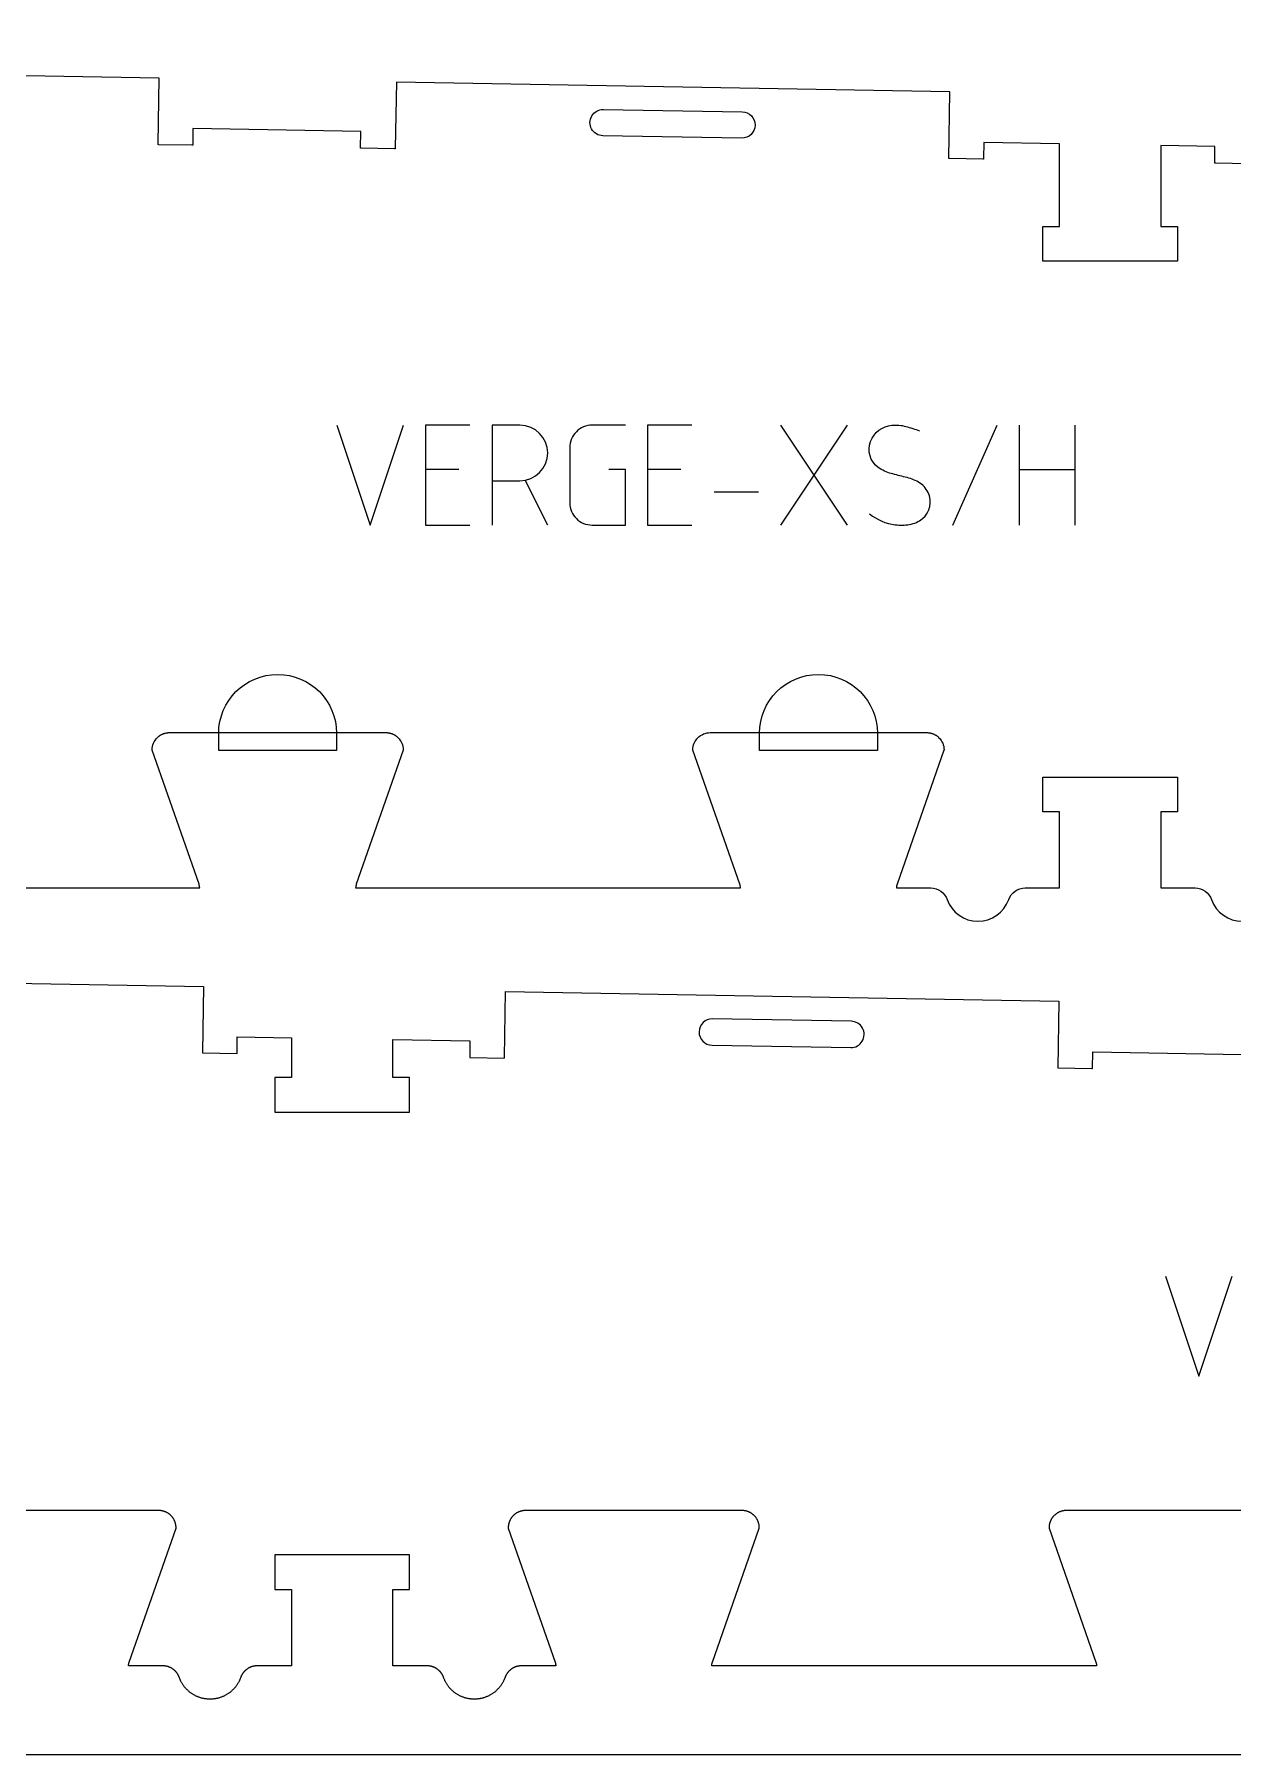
# Model space of a CAD drawing. Extents: x 0 to 4485, y 0 to 14364.
# Drawn here: x 1821 to 2253, y 7999 to 8619 of the extents above; entities that cross this region are included whole.
import ezdxf

# ---------------------------------------------------------------- set-up
doc = ezdxf.new("R2010")
doc.units = 0
for name, color, linetype in [('0_SHEET_SPRUCEPLY_2440X122', 1, 'CONTINUOUS'), ('1_ANYTOOL_1MMDEEP_LABELS_S', 2, 'CONTINUOUS'), ('3_ANYTOOL_CUTTHROUGH_INSID', 4, 'CONTINUOUS'), ('4_ANYTOOL_CUTTHROUGH_OUTSI', 5, 'CONTINUOUS'), ('5_ANYTOOL_HALF_MILL_9MM_IN', 3, 'CONTINUOUS')]:
    doc.layers.add(name, color=color, linetype=linetype)

msp = doc.modelspace()

# ---------------------------------------------------------------- linework, layer by layer
at = {"layer": '0_SHEET_SPRUCEPLY_2440X122'}
msp.add_lwpolyline([(371.7, 9218.93), (371.7, 7998.93), (2811.7, 7998.93), (2811.7, 9218.93)], close=True, dxfattribs=at)
at = {"layer": '1_ANYTOOL_1MMDEEP_LABELS_S', "color": 2}
for points in [[(1930.44, 8478.17), (1942.44, 8442.17), (1954.44, 8478.17)], [(1978.44, 8478.17), (1962.44, 8478.17), (1962.44, 8442.17), (1978.44, 8442.17)], [(2058.44, 8478.17), (2042.44, 8478.17), (2042.44, 8442.17), (2058.44, 8442.17)], [(2114.44, 8442.17), (2090.44, 8478.17)], [(2090.44, 8442.17), (2114.44, 8478.17)], [(2152.44, 8442.17), (2168.44, 8478.17)], [(2176.44, 8442.17), (2176.44, 8478.17)], [(2196.44, 8478.17), (2196.44, 8442.17)], [(1974.44, 8462.17), (1962.44, 8462.17)], [(2054.44, 8462.17), (2042.44, 8462.17)], [(2176.44, 8462.17), (2196.44, 8462.17)], [(2006.44, 8442.17), (1998.35, 8458.35)], [(2066.44, 8454.17), (2082.44, 8454.17)], [(2229.07, 8171.37), (2241.07, 8135.37), (2253.07, 8171.37)]]:
    msp.add_lwpolyline(points, dxfattribs=at)
for points in [[(1986.44, 8458.17), (1996.44, 8458.17, 1), (1996.44, 8478.17), (1986.44, 8478.17), (1986.44, 8442.17)], [(2034.44, 8478.17), (2022.44, 8478.17, 0.414214), (2014.44, 8470.17), (2014.44, 8450.17, 0.414214), (2022.44, 8442.17), (2034.44, 8442.17), (2034.44, 8462.17), (2028.44, 8462.17)], [(2122.44, 8446.17, 0.136555), (2131.72, 8442.3, 0.071716), (2136.85, 8442.4, 0.133522), (2141.48, 8444.51, 0.344001), (2143.53, 8453.93, 0.153745), (2140.04, 8457.64, 0.071568), (2135.33, 8459.47, -0.00912), (2130.19, 8460.76, -0.090615), (2125.6, 8462.94, -0.340346), (2122.81, 8472.31, -0.284273), (2130.51, 8478.17, -0.092596), (2135.52, 8477.73, -0.017533), (2140.44, 8476.17)]]:
    msp.add_lwpolyline(points, format="xyb", dxfattribs=at)
at = {"layer": '3_ANYTOOL_CUTTHROUGH_INSID'}
for points in [[(2076.51, 8591.14, -1), (2076.34, 8581.64), (2026.35, 8582.51, -1), (2026.51, 8592.01)], [(2115.82, 8263.3), (2065.83, 8264.17, 1), (2065.67, 8254.67), (2115.66, 8253.8, 1)]]:
    msp.add_lwpolyline(points, format="xyb", close=True, dxfattribs=at)
at = {"layer": '4_ANYTOOL_CUTTHROUGH_OUTSI'}
msp.add_lwpolyline([(2259.07, 8572.45), (2247.07, 8572.66), (2246.82, 8572.66), (2246.83, 8572.91), (2246.93, 8578.66), (2227.37, 8579), (2227.38, 8549.82), (2233.38, 8549.82), (2233.38, 8549.57), (2233.38, 8537.57), (2233.38, 8537.32), (2184.88, 8537.32), (2184.88, 8537.57), (2184.88, 8549.57), (2184.88, 8549.82), (2190.88, 8549.82), (2190.89, 8579.64), (2163.58, 8580.12), (2163.58, 8580.12), (2163.48, 8574.37), (2163.47, 8574.12), (2163.22, 8574.12), (2151.22, 8574.33), (2150.97, 8574.33), (2151.39, 8598.33), (1951.92, 8601.81), (1951.51, 8578.07), (1951.5, 8577.82), (1951.25, 8577.82), (1939.26, 8578.03), (1939.01, 8578.03), (1939.11, 8584.03), (1878.62, 8585.09), (1878.52, 8579.34), (1878.51, 8579.09), (1878.26, 8579.09), (1866.27, 8579.3), (1866.02, 8579.31), (1866.02, 8579.56), (1866.44, 8603.3), (1666.97, 8606.79)], dxfattribs=at)
msp.add_lwpolyline([(1742.34, 8311.35), (1881.03, 8311.35, 0.061485), (1880.79, 8312.74), (1863.9, 8361.02), (1863.88, 8361.06), (1863.88, 8361.1), (1863.88, 8361.1, -0.198912), (1865.71, 8365.52), (1865.82, 8365.63), (1865.93, 8365.73), (1866.04, 8365.83), (1866.16, 8365.93), (1866.28, 8366.02), (1866.4, 8366.11), (1866.52, 8366.2), (1866.65, 8366.29), (1866.78, 8366.38), (1866.91, 8366.46), (1867.04, 8366.53), (1867.18, 8366.61), (1867.32, 8366.68), (1867.46, 8366.75), (1867.6, 8366.81), (1867.74, 8366.88), (1867.88, 8366.93), (1868.03, 8366.99), (1868.18, 8367.04), (1868.33, 8367.08), (1868.47, 8367.13), (1868.62, 8367.17), (1868.77, 8367.2), (1868.92, 8367.23), (1869.08, 8367.26), (1869.23, 8367.29), (1869.38, 8367.31), (1869.53, 8367.32), (1869.68, 8367.34), (1869.83, 8367.34), (1869.98, 8367.35), (1870.13, 8367.35), (1948.13, 8367.35), (1948.28, 8367.35), (1948.43, 8367.34), (1948.58, 8367.34), (1948.73, 8367.32), (1948.89, 8367.31), (1949.04, 8367.29), (1949.19, 8367.26), (1949.34, 8367.23), (1949.49, 8367.2), (1949.64, 8367.17), (1949.79, 8367.13), (1949.94, 8367.08), (1950.09, 8367.04), (1950.23, 8366.99), (1950.38, 8366.93), (1950.52, 8366.88), (1950.67, 8366.81), (1950.81, 8366.75), (1950.95, 8366.68), (1951.09, 8366.61), (1951.22, 8366.53), (1951.35, 8366.46), (1951.49, 8366.38), (1951.61, 8366.29), (1951.74, 8366.2), (1951.87, 8366.11), (1951.99, 8366.02), (1952.11, 8365.93), (1952.22, 8365.83), (1952.33, 8365.73), (1952.44, 8365.63), (1952.55, 8365.52, -0.198912), (1954.38, 8361.1), (1954.38, 8361.06), (1954.37, 8361.02), (1937.47, 8312.74), (1937.47, 8312.74, 0.061485), (1937.24, 8311.35), (2075.93, 8311.35, 0.061485), (2075.69, 8312.74), (2058.8, 8361.02), (2058.78, 8361.06), (2058.78, 8361.1), (2058.78, 8361.1, -0.414214), (2065.03, 8367.35), (2143.03, 8367.35), (2143.18, 8367.35), (2143.33, 8367.34), (2143.48, 8367.34), (2143.63, 8367.32), (2143.79, 8367.31), (2143.94, 8367.29), (2144.09, 8367.26), (2144.24, 8367.23), (2144.39, 8367.2), (2144.54, 8367.17), (2144.69, 8367.13), (2144.84, 8367.08), (2144.99, 8367.04), (2145.13, 8366.99), (2145.28, 8366.93), (2145.42, 8366.88), (2145.57, 8366.81), (2145.71, 8366.75), (2145.85, 8366.68), (2145.99, 8366.61), (2146.12, 8366.53), (2146.25, 8366.46), (2146.39, 8366.38), (2146.51, 8366.29), (2146.64, 8366.2), (2146.77, 8366.11), (2146.89, 8366.02), (2147.01, 8365.93), (2147.12, 8365.83), (2147.23, 8365.73), (2147.34, 8365.63), (2147.45, 8365.52, -0.198912), (2149.28, 8361.1), (2149.28, 8361.06), (2149.27, 8361.02), (2132.37, 8312.74), (2132.37, 8312.74, 0.061485), (2132.14, 8311.35), (2144.54, 8311.35, -0.317837), (2150.43, 8307.18, 0.317837), (2161.51, 8299.35, 0.317837), (2172.59, 8307.18, -0.317837), (2178.48, 8311.35), (2190.88, 8311.35), (2190.88, 8338.85), (2184.88, 8338.85), (2184.88, 8351.35), (2233.38, 8351.35), (2233.38, 8338.85), (2227.38, 8338.85), (2227.38, 8311.35), (2239.79, 8311.35), (2239.79, 8311.35, -0.317837), (2245.68, 8307.18, 0.317837), (2256.76, 8299.35, 0.317837)], format="xyb", dxfattribs=at)
for points in [[(1682.94, 8279.36, 0), (1882.41, 8275.87, 0), (1881.99, 8252.13, 0), (1881.99, 8251.88, 0), (1894.49, 8251.66, 0), (1894.49, 8251.91, 0), (1894.59, 8257.66, 0), (1914.12, 8257.32, 0), (1914.12, 8242.98, 0), (1908.12, 8242.98, 0), (1908.12, 8230.48, 0), (1956.62, 8230.48, 0), (1956.62, 8230.73, 0), (1956.62, 8242.73, 0), (1956.62, 8242.98, 0), (1950.62, 8242.98, 0), (1950.62, 8256.68, 0), (1978.43, 8256.2, 0), (1978.33, 8250.45, 0), (1978.33, 8250.2, 0), (1978.58, 8250.19, 0), (1990.82, 8249.98, 0), (1990.83, 8250.23, 0), (1991.24, 8273.97, 0), (2190.71, 8270.49, 0), (2190.29, 8246.5, 0), (2202.54, 8246.28, 0), (2202.79, 8246.28, 0), (2202.9, 8252.28, 0), (2263.39, 8251.22, 0)], [(2271.37, 8086.92, 0), (2193.37, 8086.92, 0), (2193.22, 8086.92, 0), (2193.07, 8086.91, 0), (2192.92, 8086.91, 0), (2192.77, 8086.89, 0), (2192.62, 8086.88, 0), (2192.46, 8086.86, 0), (2192.31, 8086.83, 0), (2192.16, 8086.8, 0), (2192.01, 8086.77, 0), (2191.86, 8086.74, 0), (2191.71, 8086.7, 0), (2191.56, 8086.66, 0), (2191.41, 8086.61, 0), (2191.27, 8086.56, 0), (2191.12, 8086.5, 0), (2190.98, 8086.45, 0), (2190.84, 8086.39, 0), (2190.69, 8086.32, 0), (2190.55, 8086.25, 0), (2190.42, 8086.18, 0), (2190.28, 8086.11, 0), (2190.15, 8086.03, 0), (2190.02, 8085.95, 0), (2189.89, 8085.86, 0), (2189.76, 8085.78, 0), (2189.64, 8085.68, 0), (2189.52, 8085.59, 0), (2189.4, 8085.5, 0), (2189.28, 8085.4, 0), (2189.17, 8085.3, 0), (2189.06, 8085.2, 0), (2188.95, 8085.09, 0), (2188.85, 8084.98, 0), (2188.74, 8084.87, 0), (2188.64, 8084.76, 0), (2188.55, 8084.65, 0), (2188.45, 8084.53, 0), (2188.36, 8084.4, 0), (2188.27, 8084.28, 0), (2188.18, 8084.15, 0), (2188.1, 8084.03, 0), (2188.01, 8083.89, 0), (2187.94, 8083.76, 0), (2187.86, 8083.62, 0), (2187.79, 8083.49, 0), (2187.72, 8083.35, 0), (2187.66, 8083.21, 0), (2187.6, 8083.06, 0), (2187.54, 8082.92, 0), (2187.48, 8082.77, 0), (2187.43, 8082.63, 0), (2187.39, 8082.48, 0), (2187.34, 8082.33, 0), (2187.3, 8082.18, 0), (2187.27, 8082.03, 0), (2187.24, 8081.88, 0), (2187.21, 8081.73, 0), (2187.19, 8081.58, 0), (2187.17, 8081.43, 0), (2187.15, 8081.27, 0), (2187.14, 8081.12, 0), (2187.13, 8080.97, 0), (2187.12, 8080.82, 0), (2187.12, 8080.67, 0), (2187.12, 8080.63, 0), (2187.13, 8080.59, 0), (2204.03, 8032.31, 0), (2204.08, 8032.14, 0), (2204.12, 8031.97, 0), (2204.16, 8031.8, 0), (2204.19, 8031.62, 0), (2204.22, 8031.45, 0), (2204.24, 8031.27, 0), (2204.25, 8031.1, 0), (2204.26, 8030.92, 0), (2065.58, 8030.92, 0), (2065.59, 8031.1, 0), (2065.6, 8031.27, 0), (2065.62, 8031.45, 0), (2065.65, 8031.62, 0), (2065.68, 8031.8, 0), (2065.72, 8031.97, 0), (2065.76, 8032.14, 0), (2065.81, 8032.31, 0), (2082.71, 8080.59, 0), (2082.72, 8080.63, 0), (2082.72, 8080.67, 0), (2082.72, 8080.81, 0), (2082.71, 8080.95, 0), (2082.71, 8081.09, 0), (2082.69, 8081.23, 0), (2082.68, 8081.38, 0), (2082.66, 8081.52, 0), (2082.64, 8081.66, 0), (2082.62, 8081.81, 0), (2082.59, 8081.95, 0), (2082.55, 8082.1, 0), (2082.52, 8082.25, 0), (2082.48, 8082.39, 0), (2082.43, 8082.54, 0), (2082.39, 8082.68, 0), (2082.34, 8082.83, 0), (2082.28, 8082.97, 0), (2082.22, 8083.12, 0), (2082.16, 8083.26, 0), (2082.09, 8083.4, 0), (2082.02, 8083.54, 0), (2081.95, 8083.68, 0), (2081.87, 8083.82, 0), (2081.79, 8083.96, 0), (2081.7, 8084.09, 0), (2081.61, 8084.23, 0), (2081.52, 8084.36, 0), (2081.42, 8084.49, 0), (2081.32, 8084.61, 0), (2081.22, 8084.74, 0), (2081.11, 8084.86, 0), (2081, 8084.98, 0), (2080.89, 8085.09, 0), (2080.77, 8085.2, 0), (2080.65, 8085.31, 0), (2080.53, 8085.42, 0), (2080.41, 8085.52, 0), (2080.28, 8085.62, 0), (2080.15, 8085.72, 0), (2080.02, 8085.81, 0), (2079.89, 8085.9, 0), (2079.75, 8085.99, 0), (2079.62, 8086.07, 0), (2079.48, 8086.15, 0), (2079.34, 8086.22, 0), (2079.2, 8086.29, 0), (2079.06, 8086.36, 0), (2078.91, 8086.42, 0), (2078.77, 8086.48, 0), (2078.63, 8086.54, 0), (2078.48, 8086.59, 0), (2078.34, 8086.64, 0), (2078.19, 8086.68, 0), (2078.04, 8086.72, 0), (2077.9, 8086.76, 0), (2077.75, 8086.79, 0), (2077.61, 8086.82, 0), (2077.46, 8086.84, 0), (2077.32, 8086.86, 0), (2077.17, 8086.88, 0), (2077.03, 8086.9, 0), (2076.89, 8086.91, 0), (2076.75, 8086.92, 0), (2076.61, 8086.92, 0), (2076.47, 8086.92, 0), (1998.47, 8086.92, 0), (1998.32, 8086.92, 0), (1998.17, 8086.91, 0), (1998.02, 8086.91, 0), (1997.87, 8086.89, 0), (1997.72, 8086.88, 0), (1997.56, 8086.86, 0), (1997.41, 8086.83, 0), (1997.26, 8086.8, 0), (1997.11, 8086.77, 0), (1996.96, 8086.74, 0), (1996.81, 8086.7, 0), (1996.66, 8086.66, 0), (1996.51, 8086.61, 0), (1996.37, 8086.56, 0), (1996.22, 8086.5, 0), (1996.08, 8086.45, 0), (1995.94, 8086.39, 0), (1995.79, 8086.32, 0), (1995.65, 8086.25, 0), (1995.52, 8086.18, 0), (1995.38, 8086.11, 0), (1995.25, 8086.03, 0), (1995.12, 8085.95, 0), (1994.99, 8085.86, 0), (1994.86, 8085.78, 0), (1994.74, 8085.68, 0), (1994.62, 8085.59, 0), (1994.5, 8085.5, 0), (1994.38, 8085.4, 0), (1994.27, 8085.3, 0), (1994.16, 8085.2, 0), (1994.05, 8085.09, 0), (1993.95, 8084.98, 0), (1993.84, 8084.87, 0), (1993.74, 8084.76, 0), (1993.65, 8084.65, 0), (1993.55, 8084.53, 0), (1993.46, 8084.4, 0), (1993.37, 8084.28, 0), (1993.28, 8084.15, 0), (1993.2, 8084.03, 0), (1993.11, 8083.89, 0), (1993.04, 8083.76, 0), (1992.96, 8083.62, 0), (1992.89, 8083.49, 0), (1992.82, 8083.35, 0), (1992.76, 8083.21, 0), (1992.7, 8083.06, 0), (1992.64, 8082.92, 0), (1992.58, 8082.77, 0), (1992.53, 8082.63, 0), (1992.49, 8082.48, 0), (1992.44, 8082.33, 0), (1992.4, 8082.18, 0), (1992.37, 8082.03, 0), (1992.34, 8081.88, 0), (1992.31, 8081.73, 0), (1992.29, 8081.58, 0), (1992.27, 8081.43, 0), (1992.25, 8081.27, 0), (1992.24, 8081.12, 0), (1992.23, 8080.97, 0), (1992.22, 8080.82, 0), (1992.22, 8080.67, 0), (1992.22, 8080.63, 0), (1992.23, 8080.59, 0), (2009.13, 8032.31, 0), (2009.18, 8032.14, 0), (2009.22, 8031.97, 0), (2009.26, 8031.8, 0), (2009.29, 8031.62, 0), (2009.32, 8031.45, 0), (2009.34, 8031.27, 0), (2009.35, 8031.1, 0), (2009.36, 8030.92, 0), (1996.97, 8030.92, 0), (1996.85, 8030.92, 0), (1996.74, 8030.92, 0), (1996.62, 8030.91, 0), (1996.51, 8030.91, 0), (1996.39, 8030.9, 0), (1996.28, 8030.88, 0), (1996.16, 8030.87, 0), (1996.05, 8030.85, 0), (1995.93, 8030.84, 0), (1995.81, 8030.82, 0), (1995.7, 8030.79, 0), (1995.58, 8030.77, 0), (1995.46, 8030.74, 0), (1995.35, 8030.71, 0), (1995.23, 8030.68, 0), (1995.12, 8030.64, 0), (1995, 8030.61, 0), (1994.89, 8030.57, 0), (1994.77, 8030.52, 0), (1994.66, 8030.48, 0), (1994.54, 8030.43, 0), (1994.43, 8030.39, 0), (1994.32, 8030.33, 0), (1994.21, 8030.28, 0), (1994.1, 8030.23, 0), (1993.99, 8030.17, 0), (1993.88, 8030.11, 0), (1993.77, 8030.05, 0), (1993.67, 8029.98, 0), (1993.56, 8029.91, 0), (1993.46, 8029.85, 0), (1993.36, 8029.78, 0), (1993.26, 8029.7, 0), (1993.16, 8029.63, 0), (1993.06, 8029.55, 0), (1992.96, 8029.47, 0), (1992.87, 8029.39, 0), (1992.78, 8029.31, 0), (1992.69, 8029.23, 0), (1992.6, 8029.14, 0), (1992.51, 8029.05, 0), (1992.42, 8028.97, 0), (1992.34, 8028.88, 0), (1992.26, 8028.78, 0), (1992.18, 8028.69, 0), (1992.1, 8028.6, 0), (1992.03, 8028.5, 0), (1991.95, 8028.41, 0), (1991.88, 8028.31, 0), (1991.81, 8028.21, 0), (1991.75, 8028.11, 0), (1991.68, 8028.01, 0), (1991.62, 8027.91, 0), (1991.56, 8027.81, 0), (1991.5, 8027.7, 0), (1991.44, 8027.6, 0), (1991.39, 8027.49, 0), (1991.34, 8027.39, 0), (1991.29, 8027.28, 0), (1991.24, 8027.18, 0), (1991.2, 8027.07, 0), (1991.15, 8026.97, 0), (1991.11, 8026.86, 0), (1991.07, 8026.76, 0), (1991, 8026.56, 0), (1990.92, 8026.36, 0), (1990.84, 8026.16, 0), (1990.76, 8025.96, 0), (1990.67, 8025.76, 0), (1990.58, 8025.56, 0), (1990.48, 8025.37, 0), (1990.38, 8025.17, 0), (1990.27, 8024.98, 0), (1990.16, 8024.78, 0), (1990.05, 8024.59, 0), (1989.93, 8024.4, 0), (1989.81, 8024.21, 0), (1989.68, 8024.02, 0), (1989.55, 8023.84, 0), (1989.42, 8023.65, 0), (1989.28, 8023.47, 0), (1989.14, 8023.29, 0), (1988.99, 8023.12, 0), (1988.84, 8022.94, 0), (1988.69, 8022.77, 0), (1988.53, 8022.6, 0), (1988.37, 8022.43, 0), (1988.21, 8022.27, 0), (1988.04, 8022.11, 0), (1987.87, 8021.95, 0), (1987.7, 8021.8, 0), (1987.52, 8021.65, 0), (1987.34, 8021.5, 0), (1987.15, 8021.36, 0), (1986.97, 8021.21, 0), (1986.78, 8021.08, 0), (1986.59, 8020.95, 0), (1986.39, 8020.82, 0), (1986.2, 8020.69, 0), (1986, 8020.57, 0), (1985.79, 8020.45, 0), (1985.59, 8020.34, 0), (1985.39, 8020.23, 0), (1985.18, 8020.13, 0), (1984.97, 8020.03, 0), (1984.76, 8019.93, 0), (1984.55, 8019.84, 0), (1984.33, 8019.75, 0), (1984.12, 8019.67, 0), (1983.9, 8019.59, 0), (1983.69, 8019.52, 0), (1983.47, 8019.45, 0), (1983.25, 8019.38, 0), (1983.03, 8019.32, 0), (1982.82, 8019.27, 0), (1982.6, 8019.21, 0), (1982.38, 8019.17, 0), (1982.16, 8019.12, 0), (1981.94, 8019.08, 0), (1981.72, 8019.05, 0), (1981.5, 8019.02, 0), (1981.29, 8018.99, 0), (1981.07, 8018.97, 0), (1980.85, 8018.95, 0), (1980.64, 8018.94, 0), (1980.42, 8018.93, 0), (1980.21, 8018.92, 0), (1979.99, 8018.92, 0), (1979.78, 8018.92, 0), (1979.57, 8018.93, 0), (1979.35, 8018.94, 0), (1979.14, 8018.95, 0), (1978.92, 8018.97, 0), (1978.7, 8018.99, 0), (1978.49, 8019.02, 0), (1978.27, 8019.05, 0), (1978.05, 8019.08, 0), (1977.83, 8019.12, 0), (1977.61, 8019.17, 0), (1977.39, 8019.21, 0), (1977.17, 8019.27, 0), (1976.96, 8019.32, 0), (1976.74, 8019.38, 0), (1976.52, 8019.45, 0), (1976.3, 8019.52, 0), (1976.09, 8019.59, 0), (1975.87, 8019.67, 0), (1975.66, 8019.75, 0), (1975.44, 8019.84, 0), (1975.23, 8019.93, 0), (1975.02, 8020.03, 0), (1974.81, 8020.13, 0), (1974.6, 8020.23, 0), (1974.4, 8020.34, 0), (1974.19, 8020.45, 0), (1973.99, 8020.57, 0), (1973.79, 8020.69, 0), (1973.6, 8020.82, 0), (1973.4, 8020.95, 0), (1973.21, 8021.08, 0), (1973.02, 8021.21, 0), (1972.84, 8021.36, 0), (1972.65, 8021.5, 0), (1972.47, 8021.65, 0), (1972.29, 8021.8, 0), (1972.12, 8021.95, 0), (1971.95, 8022.11, 0), (1971.78, 8022.27, 0), (1971.62, 8022.43, 0), (1971.46, 8022.6, 0), (1971.3, 8022.77, 0), (1971.15, 8022.94, 0), (1971, 8023.12, 0), (1970.85, 8023.29, 0), (1970.71, 8023.47, 0), (1970.57, 8023.65, 0), (1970.44, 8023.84, 0), (1970.31, 8024.02, 0), (1970.18, 8024.21, 0), (1970.06, 8024.4, 0), (1969.94, 8024.59, 0), (1969.83, 8024.78, 0), (1969.72, 8024.98, 0), (1969.61, 8025.17, 0), (1969.51, 8025.37, 0), (1969.41, 8025.56, 0), (1969.32, 8025.76, 0), (1969.23, 8025.96, 0), (1969.15, 8026.16, 0), (1969.07, 8026.36, 0), (1968.99, 8026.56, 0), (1968.92, 8026.76, 0), (1968.88, 8026.86, 0), (1968.84, 8026.97, 0), (1968.79, 8027.07, 0), (1968.75, 8027.18, 0), (1968.7, 8027.28, 0), (1968.65, 8027.39, 0), (1968.6, 8027.49, 0), (1968.55, 8027.6, 0), (1968.49, 8027.7, 0), (1968.43, 8027.81, 0), (1968.37, 8027.91, 0), (1968.31, 8028.01, 0), (1968.24, 8028.11, 0), (1968.18, 8028.21, 0), (1968.11, 8028.31, 0), (1968.04, 8028.41, 0), (1967.96, 8028.5, 0), (1967.89, 8028.6, 0), (1967.81, 8028.69, 0), (1967.73, 8028.78, 0), (1967.65, 8028.88, 0), (1967.57, 8028.97, 0), (1967.48, 8029.05, 0), (1967.39, 8029.14, 0), (1967.3, 8029.23, 0), (1967.21, 8029.31, 0), (1967.12, 8029.39, 0), (1967.03, 8029.47, 0), (1966.93, 8029.55, 0), (1966.83, 8029.63, 0), (1966.73, 8029.7, 0), (1966.63, 8029.78, 0), (1966.53, 8029.85, 0), (1966.43, 8029.91, 0), (1966.32, 8029.98, 0), (1966.22, 8030.05, 0), (1966.11, 8030.11, 0), (1966, 8030.17, 0), (1965.89, 8030.23, 0), (1965.78, 8030.28, 0), (1965.67, 8030.33, 0), (1965.56, 8030.39, 0), (1965.45, 8030.43, 0), (1965.33, 8030.48, 0), (1965.22, 8030.52, 0), (1965.1, 8030.57, 0), (1964.99, 8030.61, 0), (1964.87, 8030.64, 0), (1964.76, 8030.68, 0), (1964.64, 8030.71, 0), (1964.52, 8030.74, 0), (1964.41, 8030.77, 0), (1964.29, 8030.79, 0), (1964.18, 8030.82, 0), (1964.06, 8030.84, 0), (1963.94, 8030.85, 0), (1963.83, 8030.87, 0), (1963.71, 8030.88, 0), (1963.6, 8030.9, 0), (1963.48, 8030.91, 0), (1963.37, 8030.91, 0), (1963.25, 8030.92, 0), (1963.14, 8030.92, 0), (1963.02, 8030.92, 0), (1950.62, 8030.92, 0), (1950.62, 8058.42, 0), (1956.62, 8058.42, 0), (1956.62, 8058.67, 0), (1956.62, 8070.67, 0), (1956.62, 8070.92, 0), (1908.12, 8070.92, 0), (1908.12, 8070.67, 0), (1908.12, 8058.67, 0), (1908.12, 8058.42, 0), (1914.12, 8058.42, 0), (1914.12, 8030.92, 0), (1901.72, 8030.92, 0), (1901.6, 8030.92, 0), (1901.49, 8030.92, 0), (1901.37, 8030.91, 0), (1901.26, 8030.91, 0), (1901.14, 8030.9, 0), (1901.03, 8030.88, 0), (1900.91, 8030.87, 0), (1900.8, 8030.85, 0), (1900.68, 8030.84, 0), (1900.56, 8030.82, 0), (1900.45, 8030.79, 0), (1900.33, 8030.77, 0), (1900.21, 8030.74, 0), (1900.1, 8030.71, 0), (1899.98, 8030.68, 0), (1899.87, 8030.64, 0), (1899.75, 8030.61, 0), (1899.64, 8030.57, 0), (1899.52, 8030.52, 0), (1899.41, 8030.48, 0), (1899.29, 8030.43, 0), (1899.18, 8030.39, 0), (1899.07, 8030.33, 0), (1898.96, 8030.28, 0), (1898.85, 8030.23, 0), (1898.74, 8030.17, 0), (1898.63, 8030.11, 0), (1898.52, 8030.05, 0), (1898.42, 8029.98, 0), (1898.31, 8029.91, 0), (1898.21, 8029.85, 0), (1898.11, 8029.78, 0), (1898.01, 8029.7, 0), (1897.91, 8029.63, 0), (1897.81, 8029.55, 0), (1897.71, 8029.47, 0), (1897.62, 8029.39, 0), (1897.53, 8029.31, 0), (1897.44, 8029.23, 0), (1897.35, 8029.14, 0), (1897.26, 8029.05, 0), (1897.17, 8028.97, 0), (1897.09, 8028.88, 0), (1897.01, 8028.78, 0), (1896.93, 8028.69, 0), (1896.85, 8028.6, 0), (1896.78, 8028.5, 0), (1896.7, 8028.41, 0), (1896.63, 8028.31, 0), (1896.56, 8028.21, 0), (1896.5, 8028.11, 0), (1896.43, 8028.01, 0), (1896.37, 8027.91, 0), (1896.31, 8027.81, 0), (1896.25, 8027.7, 0), (1896.19, 8027.6, 0), (1896.14, 8027.49, 0), (1896.09, 8027.39, 0), (1896.04, 8027.28, 0), (1895.99, 8027.18, 0), (1895.95, 8027.07, 0), (1895.9, 8026.97, 0), (1895.86, 8026.86, 0), (1895.82, 8026.76, 0), (1895.75, 8026.56, 0), (1895.67, 8026.36, 0), (1895.59, 8026.16, 0), (1895.51, 8025.96, 0), (1895.42, 8025.76, 0), (1895.33, 8025.56, 0), (1895.23, 8025.37, 0), (1895.13, 8025.17, 0), (1895.02, 8024.98, 0), (1894.91, 8024.78, 0), (1894.8, 8024.59, 0), (1894.68, 8024.4, 0), (1894.56, 8024.21, 0), (1894.43, 8024.02, 0), (1894.3, 8023.84, 0), (1894.17, 8023.65, 0), (1894.03, 8023.47, 0), (1893.89, 8023.29, 0), (1893.74, 8023.12, 0), (1893.59, 8022.94, 0), (1893.44, 8022.77, 0), (1893.28, 8022.6, 0), (1893.12, 8022.43, 0), (1892.96, 8022.27, 0), (1892.79, 8022.11, 0), (1892.62, 8021.95, 0), (1892.45, 8021.8, 0), (1892.27, 8021.65, 0), (1892.09, 8021.5, 0), (1891.9, 8021.36, 0), (1891.72, 8021.21, 0), (1891.53, 8021.08, 0), (1891.34, 8020.95, 0), (1891.14, 8020.82, 0), (1890.95, 8020.69, 0), (1890.75, 8020.57, 0), (1890.54, 8020.45, 0), (1890.34, 8020.34, 0), (1890.14, 8020.23, 0), (1889.93, 8020.13, 0), (1889.72, 8020.03, 0), (1889.51, 8019.93, 0), (1889.3, 8019.84, 0), (1889.08, 8019.75, 0), (1888.87, 8019.67, 0), (1888.65, 8019.59, 0), (1888.44, 8019.52, 0), (1888.22, 8019.45, 0), (1888, 8019.38, 0), (1887.78, 8019.32, 0), (1887.57, 8019.27, 0), (1887.35, 8019.21, 0), (1887.13, 8019.17, 0), (1886.91, 8019.12, 0), (1886.69, 8019.08, 0), (1886.47, 8019.05, 0), (1886.25, 8019.02, 0), (1886.04, 8018.99, 0), (1885.82, 8018.97, 0), (1885.6, 8018.95, 0), (1885.39, 8018.94, 0), (1885.17, 8018.93, 0), (1884.96, 8018.92, 0), (1884.74, 8018.92, 0), (1884.53, 8018.92, 0), (1884.32, 8018.93, 0), (1884.1, 8018.94, 0), (1883.89, 8018.95, 0), (1883.67, 8018.97, 0), (1883.45, 8018.99, 0), (1883.24, 8019.02, 0), (1883.02, 8019.05, 0), (1882.8, 8019.08, 0), (1882.58, 8019.12, 0), (1882.36, 8019.17, 0), (1882.14, 8019.21, 0), (1881.92, 8019.27, 0), (1881.71, 8019.32, 0), (1881.49, 8019.38, 0), (1881.27, 8019.45, 0), (1881.05, 8019.52, 0), (1880.84, 8019.59, 0), (1880.62, 8019.67, 0), (1880.41, 8019.75, 0), (1880.19, 8019.84, 0), (1879.98, 8019.93, 0), (1879.77, 8020.03, 0), (1879.56, 8020.13, 0), (1879.35, 8020.23, 0), (1879.15, 8020.34, 0), (1878.94, 8020.45, 0), (1878.74, 8020.57, 0), (1878.54, 8020.69, 0), (1878.35, 8020.82, 0), (1878.15, 8020.95, 0), (1877.96, 8021.08, 0), (1877.77, 8021.21, 0), (1877.59, 8021.36, 0), (1877.4, 8021.5, 0), (1877.22, 8021.65, 0), (1877.04, 8021.8, 0), (1876.87, 8021.95, 0), (1876.7, 8022.11, 0), (1876.53, 8022.27, 0), (1876.37, 8022.43, 0), (1876.21, 8022.6, 0), (1876.05, 8022.77, 0), (1875.9, 8022.94, 0), (1875.75, 8023.12, 0), (1875.6, 8023.29, 0), (1875.46, 8023.47, 0), (1875.32, 8023.65, 0), (1875.19, 8023.84, 0), (1875.06, 8024.02, 0), (1874.93, 8024.21, 0), (1874.81, 8024.4, 0), (1874.69, 8024.59, 0), (1874.58, 8024.78, 0), (1874.47, 8024.98, 0), (1874.36, 8025.17, 0), (1874.26, 8025.37, 0), (1874.16, 8025.56, 0), (1874.07, 8025.76, 0), (1873.98, 8025.96, 0), (1873.9, 8026.16, 0), (1873.82, 8026.36, 0), (1873.74, 8026.56, 0), (1873.67, 8026.76, 0), (1873.63, 8026.86, 0), (1873.59, 8026.97, 0), (1873.54, 8027.07, 0), (1873.5, 8027.18, 0), (1873.45, 8027.28, 0), (1873.4, 8027.39, 0), (1873.35, 8027.49, 0), (1873.3, 8027.6, 0), (1873.24, 8027.7, 0), (1873.18, 8027.81, 0), (1873.12, 8027.91, 0), (1873.06, 8028.01, 0), (1872.99, 8028.11, 0), (1872.93, 8028.21, 0), (1872.86, 8028.31, 0), (1872.79, 8028.41, 0), (1872.71, 8028.5, 0), (1872.64, 8028.6, 0), (1872.56, 8028.69, 0), (1872.48, 8028.78, 0), (1872.4, 8028.88, 0), (1872.32, 8028.97, 0), (1872.23, 8029.05, 0), (1872.14, 8029.14, 0), (1872.05, 8029.23, 0), (1871.96, 8029.31, 0), (1871.87, 8029.39, 0), (1871.78, 8029.47, 0), (1871.68, 8029.55, 0), (1871.58, 8029.63, 0), (1871.48, 8029.7, 0), (1871.38, 8029.78, 0), (1871.28, 8029.85, 0), (1871.18, 8029.91, 0), (1871.07, 8029.98, 0), (1870.97, 8030.05, 0), (1870.86, 8030.11, 0), (1870.75, 8030.17, 0), (1870.64, 8030.23, 0), (1870.53, 8030.28, 0), (1870.42, 8030.33, 0), (1870.31, 8030.39, 0), (1870.2, 8030.43, 0), (1870.08, 8030.48, 0), (1869.97, 8030.52, 0), (1869.85, 8030.57, 0), (1869.74, 8030.61, 0), (1869.62, 8030.64, 0), (1869.51, 8030.68, 0), (1869.39, 8030.71, 0), (1869.27, 8030.74, 0), (1869.16, 8030.77, 0), (1869.04, 8030.79, 0), (1868.93, 8030.82, 0), (1868.81, 8030.84, 0), (1868.69, 8030.85, 0), (1868.58, 8030.87, 0), (1868.46, 8030.88, 0), (1868.35, 8030.9, 0), (1868.23, 8030.91, 0), (1868.12, 8030.91, 0), (1868, 8030.92, 0), (1867.89, 8030.92, 0), (1867.77, 8030.92, 0), (1855.38, 8030.92, 0), (1855.39, 8031.1, 0), (1855.4, 8031.27, 0), (1855.42, 8031.45, 0), (1855.45, 8031.62, 0), (1855.48, 8031.8, 0), (1855.52, 8031.97, 0), (1855.56, 8032.14, 0), (1855.61, 8032.31, 0), (1872.51, 8080.59, 0), (1872.52, 8080.63, 0), (1872.52, 8080.67, 0), (1872.52, 8080.82, 0), (1872.51, 8080.97, 0), (1872.5, 8081.12, 0), (1872.49, 8081.27, 0), (1872.47, 8081.43, 0), (1872.45, 8081.58, 0), (1872.43, 8081.73, 0), (1872.4, 8081.88, 0), (1872.37, 8082.03, 0), (1872.33, 8082.18, 0), (1872.3, 8082.33, 0), (1872.25, 8082.48, 0), (1872.21, 8082.63, 0), (1872.16, 8082.77, 0), (1872.1, 8082.92, 0), (1872.04, 8083.06, 0), (1871.98, 8083.21, 0), (1871.92, 8083.35, 0), (1871.85, 8083.49, 0), (1871.78, 8083.62, 0), (1871.7, 8083.76, 0), (1871.63, 8083.89, 0), (1871.54, 8084.03, 0), (1871.46, 8084.15, 0), (1871.37, 8084.28, 0), (1871.28, 8084.4, 0), (1871.19, 8084.53, 0), (1871.09, 8084.65, 0), (1871, 8084.76, 0), (1870.9, 8084.87, 0), (1870.79, 8084.98, 0), (1870.69, 8085.09, 0), (1870.58, 8085.2, 0), (1870.47, 8085.3, 0), (1870.36, 8085.4, 0), (1870.24, 8085.5, 0), (1870.12, 8085.59, 0), (1870, 8085.68, 0), (1869.88, 8085.78, 0), (1869.75, 8085.86, 0), (1869.62, 8085.95, 0), (1869.49, 8086.03, 0), (1869.36, 8086.11, 0), (1869.22, 8086.18, 0), (1869.09, 8086.25, 0), (1868.95, 8086.32, 0), (1868.8, 8086.39, 0), (1868.66, 8086.45, 0), (1868.52, 8086.5, 0), (1868.37, 8086.56, 0), (1868.22, 8086.61, 0), (1868.08, 8086.66, 0), (1867.93, 8086.7, 0), (1867.78, 8086.74, 0), (1867.63, 8086.77, 0), (1867.48, 8086.8, 0), (1867.33, 8086.83, 0), (1867.17, 8086.86, 0), (1867.02, 8086.88, 0), (1866.87, 8086.89, 0), (1866.72, 8086.91, 0), (1866.57, 8086.91, 0), (1866.42, 8086.92, 0), (1866.27, 8086.92, 0), (1788.27, 8086.92, 0)]]:
    msp.add_polyline3d(points, dxfattribs=at)
at = {"layer": '5_ANYTOOL_HALF_MILL_9MM_IN'}
for points in [[(1887.88, 8367.1, -1), (1930.38, 8367.1), (1930.38, 8366.85), (1930.38, 8360.85), (1887.88, 8360.85), (1887.88, 8366.85), (1887.88, 8367.1)], [(2082.78, 8367.1, -1), (2125.28, 8367.1), (2125.28, 8366.85), (2125.28, 8360.85), (2082.78, 8360.85), (2082.78, 8366.85), (2082.78, 8367.1)]]:
    msp.add_lwpolyline(points, format="xyb", close=True, dxfattribs=at)

doc.saveas('drawing.dxf')
